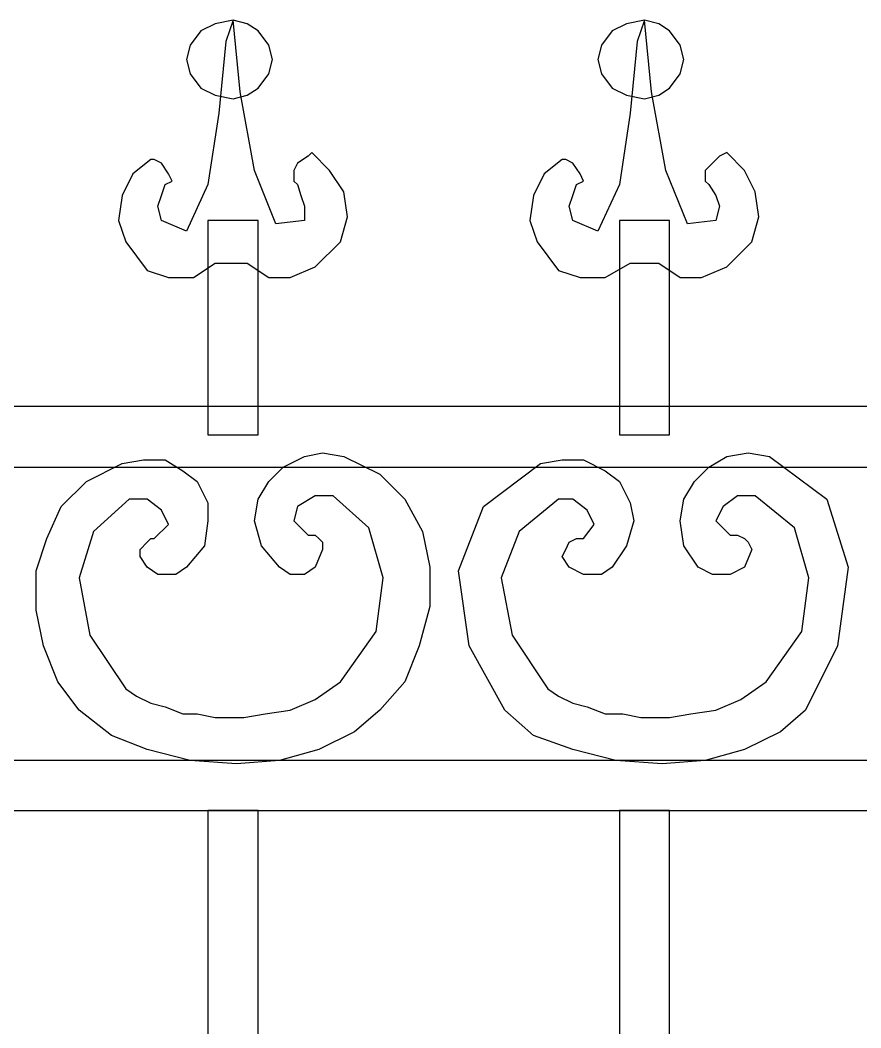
# Model space of a CAD drawing. Header units: centimetres. Extents: x -51 to 47, y -44 to 100.
# Drawn here: x -23.45 to -1.85, y 73.76 to 99.67 of the extents above; entities that cross this region are included whole.
import ezdxf

# ---------------------------------------------------------------- set-up
doc = ezdxf.new("R2010")
doc.units = ezdxf.units.CM
doc.header["$MEASUREMENT"] = 0
doc.layers.add('layer 1', color=7, linetype='Continuous')

msp = doc.modelspace()

# ---------------------------------------------------------------- linework, layer by layer
at = {"layer": 'layer 1', "color": 108}
for points, knots in [([(-17.61465, 93.41902), (-17.61465, 93.41902), (-18.4421, 93.41902), (-18.4421, 93.41902), (-18.4421, 93.41902), (-18.4421, 93.41902), (-18.4421, 93.41902), (-18.4421, 93.41902), (-18.4421, 93.41902), (-18.4421, 93.41902), (-18.99373, 93.05127), (-18.99373, 93.05127), (-18.99373, 93.05127), (-18.99373, 93.05127), (-19.6373, 93.05127), (-19.6373, 93.05127), (-19.6373, 93.05127), (-19.6373, 93.05127), (-20.18894, 93.23514), (-20.18894, 93.23514), (-20.18894, 93.23514), (-20.18894, 93.23514), (-20.74057, 93.97066), (-20.74057, 93.97066), (-20.74057, 93.97066), (-20.74057, 93.97066), (-20.92445, 94.52229), (-20.92445, 94.52229), (-20.92445, 94.52229), (-20.92445, 94.52229), (-20.83251, 95.16586), (-20.83251, 95.16586), (-20.83251, 95.16586), (-20.83251, 95.16586), (-20.55669, 95.7175), (-20.55669, 95.7175), (-20.55669, 95.7175), (-20.55669, 95.7175), (-20.097, 96.08525), (-20.097, 96.08525), (-20.097, 96.08525), (-20.097, 96.08525), (-20.00506, 96.08525), (-20.00506, 96.08525), (-20.00506, 96.08525), (-20.00506, 96.08525), (-19.82118, 95.99331), (-19.82118, 95.99331), (-19.82118, 95.99331), (-19.82118, 95.99331), (-19.6373, 95.7175), (-19.6373, 95.7175), (-19.6373, 95.7175), (-19.6373, 95.7175), (-19.54536, 95.53362), (-19.54536, 95.53362), (-19.54536, 95.53362), (-19.54536, 95.53362), (-19.72924, 95.44168), (-19.72924, 95.44168), (-19.72924, 95.44168), (-19.72924, 95.44168), (-19.82118, 95.16586), (-19.82118, 95.16586), (-19.82118, 95.16586), (-19.82118, 95.16586), (-19.91312, 94.89004), (-19.91312, 94.89004), (-19.91312, 94.89004), (-19.91312, 94.89004), (-19.82118, 94.52229), (-19.82118, 94.52229), (-19.82118, 94.52229), (-19.82118, 94.52229), (-19.17761, 94.24647), (-19.17761, 94.24647), (-19.17761, 94.24647), (-19.17761, 94.24647), (-18.62597, 95.44168), (-18.62597, 95.44168), (-18.62597, 95.44168), (-18.62597, 95.44168), (-18.35016, 97.28046), (-18.35016, 97.28046), (-18.35016, 97.28046), (-18.35016, 97.28046), (-18.16628, 99.11924), (-18.16628, 99.11924), (-18.16628, 99.11924), (-18.16628, 99.11924), (-17.9824, 99.67087), (-17.9824, 99.67087), (-17.9824, 99.67087), (-17.9824, 99.67087), (-17.79852, 97.83209), (-17.79852, 97.83209), (-17.79852, 97.83209), (-17.79852, 97.83209), (-17.43077, 95.80943), (-17.43077, 95.80943), (-17.43077, 95.80943), (-17.43077, 95.80943), (-16.87913, 94.43035), (-16.87913, 94.43035), (-16.87913, 94.43035), (-16.87913, 94.43035), (-16.14362, 94.52229), (-16.14362, 94.52229), (-16.14362, 94.52229), (-16.14362, 94.52229), (-16.14362, 94.89004), (-16.14362, 94.89004), (-16.14362, 94.89004), (-16.14362, 94.89004), (-16.23556, 95.16586), (-16.23556, 95.16586), (-16.23556, 95.16586), (-16.23556, 95.16586), (-16.3275, 95.44168), (-16.3275, 95.44168), (-16.3275, 95.44168), (-16.3275, 95.44168), (-16.41944, 95.53362), (-16.41944, 95.53362), (-16.41944, 95.53362), (-16.41944, 95.53362), (-16.41944, 95.80943), (-16.41944, 95.80943), (-16.41944, 95.80943), (-16.41944, 95.80943), (-16.3275, 95.99331), (-16.3275, 95.99331), (-16.3275, 95.99331), (-16.3275, 95.99331), (-16.05168, 96.17719), (-16.05168, 96.17719), (-16.05168, 96.17719), (-16.05168, 96.17719), (-15.95974, 96.26913), (-15.95974, 96.26913), (-15.95974, 96.26913), (-15.95974, 96.26913), (-15.50005, 95.80943), (-15.50005, 95.80943), (-15.50005, 95.80943), (-15.50005, 95.80943), (-15.13229, 95.2578), (-15.13229, 95.2578), (-15.13229, 95.2578), (-15.13229, 95.2578), (-15.04035, 94.61423), (-15.04035, 94.61423), (-15.04035, 94.61423), (-15.04035, 94.61423), (-15.22423, 93.97066), (-15.22423, 93.97066), (-15.22423, 93.97066), (-15.22423, 93.97066), (-15.86781, 93.32708), (-15.86781, 93.32708), (-15.86781, 93.32708), (-15.86781, 93.32708), (-16.51138, 93.05127), (-16.51138, 93.05127), (-16.51138, 93.05127), (-16.51138, 93.05127), (-17.06301, 93.05127), (-17.06301, 93.05127), (-17.06301, 93.05127), (-17.06301, 93.05127), (-17.61465, 93.41902), (-17.61465, 93.41902), (-17.61465, 93.41902), (-17.61465, 93.41902), (-17.61465, 93.41902), (-17.61465, 93.41902)], [0, 0, 0, 0, 0.02272727, 0.02272727, 0.02272727, 0.02272727, 0.04545455, 0.04545455, 0.04545455, 0.04545455, 0.06818182, 0.06818182, 0.06818182, 0.06818182, 0.09090909, 0.09090909, 0.09090909, 0.09090909, 0.11363636, 0.11363636, 0.11363636, 0.11363636, 0.13636364, 0.13636364, 0.13636364, 0.13636364, 0.15909091, 0.15909091, 0.15909091, 0.15909091, 0.18181818, 0.18181818, 0.18181818, 0.18181818, 0.20454545, 0.20454545, 0.20454545, 0.20454545, 0.22727273, 0.22727273, 0.22727273, 0.22727273, 0.25, 0.25, 0.25, 0.25, 0.27272727, 0.27272727, 0.27272727, 0.27272727, 0.29545455, 0.29545455, 0.29545455, 0.29545455, 0.31818182, 0.31818182, 0.31818182, 0.31818182, 0.34090909, 0.34090909, 0.34090909, 0.34090909, 0.36363636, 0.36363636, 0.36363636, 0.36363636, 0.38636364, 0.38636364, 0.38636364, 0.38636364, 0.40909091, 0.40909091, 0.40909091, 0.40909091, 0.43181818, 0.43181818, 0.43181818, 0.43181818, 0.45454545, 0.45454545, 0.45454545, 0.45454545, 0.47727273, 0.47727273, 0.47727273, 0.47727273, 0.5, 0.5, 0.5, 0.5, 0.52272727, 0.52272727, 0.52272727, 0.52272727, 0.54545455, 0.54545455, 0.54545455, 0.54545455, 0.56818182, 0.56818182, 0.56818182, 0.56818182, 0.59090909, 0.59090909, 0.59090909, 0.59090909, 0.61363636, 0.61363636, 0.61363636, 0.61363636, 0.63636364, 0.63636364, 0.63636364, 0.63636364, 0.65909091, 0.65909091, 0.65909091, 0.65909091, 0.68181818, 0.68181818, 0.68181818, 0.68181818, 0.70454545, 0.70454545, 0.70454545, 0.70454545, 0.72727273, 0.72727273, 0.72727273, 0.72727273, 0.75, 0.75, 0.75, 0.75, 0.77272727, 0.77272727, 0.77272727, 0.77272727, 0.79545455, 0.79545455, 0.79545455, 0.79545455, 0.81818182, 0.81818182, 0.81818182, 0.81818182, 0.84090909, 0.84090909, 0.84090909, 0.84090909, 0.86363636, 0.86363636, 0.86363636, 0.86363636, 0.88636364, 0.88636364, 0.88636364, 0.88636364, 0.90909091, 0.90909091, 0.90909091, 0.90909091, 0.93181818, 0.93181818, 0.93181818, 0.93181818, 0.95454545, 0.95454545, 0.95454545, 0.95454545, 0.97727273, 0.97727273, 0.97727273, 0.97727273, 1, 1, 1, 1]), ([(-17.9824, 99.67087), (-17.9824, 99.67087), (-17.61465, 99.57893), (-17.61465, 99.57893), (-17.61465, 99.57893), (-17.61465, 99.57893), (-17.33883, 99.39505), (-17.33883, 99.39505), (-17.33883, 99.39505), (-17.33883, 99.39505), (-17.06301, 99.0273), (-17.06301, 99.0273), (-17.06301, 99.0273), (-17.06301, 99.0273), (-16.97107, 98.65954), (-16.97107, 98.65954), (-16.97107, 98.65954), (-16.97107, 98.65954), (-17.06301, 98.29179), (-17.06301, 98.29179), (-17.06301, 98.29179), (-17.06301, 98.29179), (-17.33883, 97.92403), (-17.33883, 97.92403), (-17.33883, 97.92403), (-17.33883, 97.92403), (-17.61465, 97.74015), (-17.61465, 97.74015), (-17.61465, 97.74015), (-17.61465, 97.74015), (-17.9824, 97.64821), (-17.9824, 97.64821), (-17.9824, 97.64821), (-17.9824, 97.64821), (-18.4421, 97.74015), (-18.4421, 97.74015), (-18.4421, 97.74015), (-18.4421, 97.74015), (-18.80985, 97.92403), (-18.80985, 97.92403), (-18.80985, 97.92403), (-18.80985, 97.92403), (-19.08567, 98.29179), (-19.08567, 98.29179), (-19.08567, 98.29179), (-19.08567, 98.29179), (-19.17761, 98.65954), (-19.17761, 98.65954), (-19.17761, 98.65954), (-19.17761, 98.65954), (-19.08567, 99.0273), (-19.08567, 99.0273), (-19.08567, 99.0273), (-19.08567, 99.0273), (-18.80985, 99.39505), (-18.80985, 99.39505), (-18.80985, 99.39505), (-18.80985, 99.39505), (-18.4421, 99.57893), (-18.4421, 99.57893), (-18.4421, 99.57893), (-18.4421, 99.57893), (-17.9824, 99.67087), (-17.9824, 99.67087)], [0, 0, 0, 0, 0.0625, 0.0625, 0.0625, 0.0625, 0.125, 0.125, 0.125, 0.125, 0.1875, 0.1875, 0.1875, 0.1875, 0.25, 0.25, 0.25, 0.25, 0.3125, 0.3125, 0.3125, 0.3125, 0.375, 0.375, 0.375, 0.375, 0.4375, 0.4375, 0.4375, 0.4375, 0.5, 0.5, 0.5, 0.5, 0.5625, 0.5625, 0.5625, 0.5625, 0.625, 0.625, 0.625, 0.625, 0.6875, 0.6875, 0.6875, 0.6875, 0.75, 0.75, 0.75, 0.75, 0.8125, 0.8125, 0.8125, 0.8125, 0.875, 0.875, 0.875, 0.875, 0.9375, 0.9375, 0.9375, 0.9375, 1, 1, 1, 1]), ([(-7.04167, 93.41902), (-7.04167, 93.41902), (-7.77718, 93.41902), (-7.77718, 93.41902), (-7.77718, 93.41902), (-7.77718, 93.41902), (-7.77718, 93.41902), (-7.77718, 93.41902), (-7.77718, 93.41902), (-7.77718, 93.41902), (-8.42075, 93.05127), (-8.42075, 93.05127), (-8.42075, 93.05127), (-8.42075, 93.05127), (-9.06432, 93.05127), (-9.06432, 93.05127), (-9.06432, 93.05127), (-9.06432, 93.05127), (-9.61596, 93.23514), (-9.61596, 93.23514), (-9.61596, 93.23514), (-9.61596, 93.23514), (-10.16759, 93.97066), (-10.16759, 93.97066), (-10.16759, 93.97066), (-10.16759, 93.97066), (-10.35147, 94.52229), (-10.35147, 94.52229), (-10.35147, 94.52229), (-10.35147, 94.52229), (-10.25953, 95.16586), (-10.25953, 95.16586), (-10.25953, 95.16586), (-10.25953, 95.16586), (-9.98371, 95.7175), (-9.98371, 95.7175), (-9.98371, 95.7175), (-9.98371, 95.7175), (-9.52402, 96.08525), (-9.52402, 96.08525), (-9.52402, 96.08525), (-9.52402, 96.08525), (-9.43208, 96.08525), (-9.43208, 96.08525), (-9.43208, 96.08525), (-9.43208, 96.08525), (-9.2482, 95.99331), (-9.2482, 95.99331), (-9.2482, 95.99331), (-9.2482, 95.99331), (-9.06432, 95.7175), (-9.06432, 95.7175), (-9.06432, 95.7175), (-9.06432, 95.7175), (-8.97239, 95.53362), (-8.97239, 95.53362), (-8.97239, 95.53362), (-8.97239, 95.53362), (-9.15626, 95.44168), (-9.15626, 95.44168), (-9.15626, 95.44168), (-9.15626, 95.44168), (-9.2482, 95.16586), (-9.2482, 95.16586), (-9.2482, 95.16586), (-9.2482, 95.16586), (-9.34014, 94.89004), (-9.34014, 94.89004), (-9.34014, 94.89004), (-9.34014, 94.89004), (-9.2482, 94.52229), (-9.2482, 94.52229), (-9.2482, 94.52229), (-9.2482, 94.52229), (-8.60463, 94.24647), (-8.60463, 94.24647), (-8.60463, 94.24647), (-8.60463, 94.24647), (-8.053, 95.44168), (-8.053, 95.44168), (-8.053, 95.44168), (-8.053, 95.44168), (-7.77718, 97.28046), (-7.77718, 97.28046), (-7.77718, 97.28046), (-7.77718, 97.28046), (-7.5933, 99.11924), (-7.5933, 99.11924), (-7.5933, 99.11924), (-7.5933, 99.11924), (-7.40942, 99.67087), (-7.40942, 99.67087), (-7.40942, 99.67087), (-7.40942, 99.67087), (-7.22555, 97.83209), (-7.22555, 97.83209), (-7.22555, 97.83209), (-7.22555, 97.83209), (-6.85779, 95.80943), (-6.85779, 95.80943), (-6.85779, 95.80943), (-6.85779, 95.80943), (-6.30616, 94.43035), (-6.30616, 94.43035), (-6.30616, 94.43035), (-6.30616, 94.43035), (-5.57064, 94.52229), (-5.57064, 94.52229), (-5.57064, 94.52229), (-5.57064, 94.52229), (-5.47871, 94.89004), (-5.47871, 94.89004), (-5.47871, 94.89004), (-5.47871, 94.89004), (-5.57064, 95.16586), (-5.57064, 95.16586), (-5.57064, 95.16586), (-5.57064, 95.16586), (-5.75452, 95.44168), (-5.75452, 95.44168), (-5.75452, 95.44168), (-5.75452, 95.44168), (-5.84646, 95.53362), (-5.84646, 95.53362), (-5.84646, 95.53362), (-5.84646, 95.53362), (-5.84646, 95.80943), (-5.84646, 95.80943), (-5.84646, 95.80943), (-5.84646, 95.80943), (-5.66258, 95.99331), (-5.66258, 95.99331), (-5.66258, 95.99331), (-5.66258, 95.99331), (-5.47871, 96.17719), (-5.47871, 96.17719), (-5.47871, 96.17719), (-5.47871, 96.17719), (-5.29483, 96.26913), (-5.29483, 96.26913), (-5.29483, 96.26913), (-5.29483, 96.26913), (-4.83513, 95.80943), (-4.83513, 95.80943), (-4.83513, 95.80943), (-4.83513, 95.80943), (-4.55932, 95.2578), (-4.55932, 95.2578), (-4.55932, 95.2578), (-4.55932, 95.2578), (-4.46738, 94.61423), (-4.46738, 94.61423), (-4.46738, 94.61423), (-4.46738, 94.61423), (-4.65126, 93.97066), (-4.65126, 93.97066), (-4.65126, 93.97066), (-4.65126, 93.97066), (-5.29483, 93.32708), (-5.29483, 93.32708), (-5.29483, 93.32708), (-5.29483, 93.32708), (-5.9384, 93.05127), (-5.9384, 93.05127), (-5.9384, 93.05127), (-5.9384, 93.05127), (-6.49003, 93.05127), (-6.49003, 93.05127), (-6.49003, 93.05127), (-6.49003, 93.05127), (-7.04167, 93.41902), (-7.04167, 93.41902), (-7.04167, 93.41902), (-7.04167, 93.41902), (-7.04167, 93.41902), (-7.04167, 93.41902)], [0, 0, 0, 0, 0.02272727, 0.02272727, 0.02272727, 0.02272727, 0.04545455, 0.04545455, 0.04545455, 0.04545455, 0.06818182, 0.06818182, 0.06818182, 0.06818182, 0.09090909, 0.09090909, 0.09090909, 0.09090909, 0.11363636, 0.11363636, 0.11363636, 0.11363636, 0.13636364, 0.13636364, 0.13636364, 0.13636364, 0.15909091, 0.15909091, 0.15909091, 0.15909091, 0.18181818, 0.18181818, 0.18181818, 0.18181818, 0.20454545, 0.20454545, 0.20454545, 0.20454545, 0.22727273, 0.22727273, 0.22727273, 0.22727273, 0.25, 0.25, 0.25, 0.25, 0.27272727, 0.27272727, 0.27272727, 0.27272727, 0.29545455, 0.29545455, 0.29545455, 0.29545455, 0.31818182, 0.31818182, 0.31818182, 0.31818182, 0.34090909, 0.34090909, 0.34090909, 0.34090909, 0.36363636, 0.36363636, 0.36363636, 0.36363636, 0.38636364, 0.38636364, 0.38636364, 0.38636364, 0.40909091, 0.40909091, 0.40909091, 0.40909091, 0.43181818, 0.43181818, 0.43181818, 0.43181818, 0.45454545, 0.45454545, 0.45454545, 0.45454545, 0.47727273, 0.47727273, 0.47727273, 0.47727273, 0.5, 0.5, 0.5, 0.5, 0.52272727, 0.52272727, 0.52272727, 0.52272727, 0.54545455, 0.54545455, 0.54545455, 0.54545455, 0.56818182, 0.56818182, 0.56818182, 0.56818182, 0.59090909, 0.59090909, 0.59090909, 0.59090909, 0.61363636, 0.61363636, 0.61363636, 0.61363636, 0.63636364, 0.63636364, 0.63636364, 0.63636364, 0.65909091, 0.65909091, 0.65909091, 0.65909091, 0.68181818, 0.68181818, 0.68181818, 0.68181818, 0.70454545, 0.70454545, 0.70454545, 0.70454545, 0.72727273, 0.72727273, 0.72727273, 0.72727273, 0.75, 0.75, 0.75, 0.75, 0.77272727, 0.77272727, 0.77272727, 0.77272727, 0.79545455, 0.79545455, 0.79545455, 0.79545455, 0.81818182, 0.81818182, 0.81818182, 0.81818182, 0.84090909, 0.84090909, 0.84090909, 0.84090909, 0.86363636, 0.86363636, 0.86363636, 0.86363636, 0.88636364, 0.88636364, 0.88636364, 0.88636364, 0.90909091, 0.90909091, 0.90909091, 0.90909091, 0.93181818, 0.93181818, 0.93181818, 0.93181818, 0.95454545, 0.95454545, 0.95454545, 0.95454545, 0.97727273, 0.97727273, 0.97727273, 0.97727273, 1, 1, 1, 1]), ([(-7.40942, 99.67087), (-7.40942, 99.67087), (-7.04167, 99.57893), (-7.04167, 99.57893), (-7.04167, 99.57893), (-7.04167, 99.57893), (-6.76585, 99.39505), (-6.76585, 99.39505), (-6.76585, 99.39505), (-6.76585, 99.39505), (-6.49003, 99.0273), (-6.49003, 99.0273), (-6.49003, 99.0273), (-6.49003, 99.0273), (-6.39809, 98.65954), (-6.39809, 98.65954), (-6.39809, 98.65954), (-6.39809, 98.65954), (-6.49003, 98.29179), (-6.49003, 98.29179), (-6.49003, 98.29179), (-6.49003, 98.29179), (-6.76585, 97.92403), (-6.76585, 97.92403), (-6.76585, 97.92403), (-6.76585, 97.92403), (-7.04167, 97.74015), (-7.04167, 97.74015), (-7.04167, 97.74015), (-7.04167, 97.74015), (-7.40942, 97.64821), (-7.40942, 97.64821), (-7.40942, 97.64821), (-7.40942, 97.64821), (-7.86912, 97.74015), (-7.86912, 97.74015), (-7.86912, 97.74015), (-7.86912, 97.74015), (-8.23687, 97.92403), (-8.23687, 97.92403), (-8.23687, 97.92403), (-8.23687, 97.92403), (-8.51269, 98.29179), (-8.51269, 98.29179), (-8.51269, 98.29179), (-8.51269, 98.29179), (-8.60463, 98.65954), (-8.60463, 98.65954), (-8.60463, 98.65954), (-8.60463, 98.65954), (-8.51269, 99.0273), (-8.51269, 99.0273), (-8.51269, 99.0273), (-8.51269, 99.0273), (-8.23687, 99.39505), (-8.23687, 99.39505), (-8.23687, 99.39505), (-8.23687, 99.39505), (-7.86912, 99.57893), (-7.86912, 99.57893), (-7.86912, 99.57893), (-7.86912, 99.57893), (-7.40942, 99.67087), (-7.40942, 99.67087)], [0, 0, 0, 0, 0.0625, 0.0625, 0.0625, 0.0625, 0.125, 0.125, 0.125, 0.125, 0.1875, 0.1875, 0.1875, 0.1875, 0.25, 0.25, 0.25, 0.25, 0.3125, 0.3125, 0.3125, 0.3125, 0.375, 0.375, 0.375, 0.375, 0.4375, 0.4375, 0.4375, 0.4375, 0.5, 0.5, 0.5, 0.5, 0.5625, 0.5625, 0.5625, 0.5625, 0.625, 0.625, 0.625, 0.625, 0.6875, 0.6875, 0.6875, 0.6875, 0.75, 0.75, 0.75, 0.75, 0.8125, 0.8125, 0.8125, 0.8125, 0.875, 0.875, 0.875, 0.875, 0.9375, 0.9375, 0.9375, 0.9375, 1, 1, 1, 1]), ([(-18.62597, 89.00595), (-18.62597, 89.00595), (-18.62597, 94.52229), (-18.62597, 94.52229), (-18.62597, 94.52229), (-18.62597, 94.52229), (-17.33883, 94.52229), (-17.33883, 94.52229), (-17.33883, 94.52229), (-17.33883, 94.52229), (-17.33883, 89.00595), (-17.33883, 89.00595), (-17.33883, 89.00595), (-17.33883, 89.00595), (-18.62597, 89.00595), (-18.62597, 89.00595)], [0, 0, 0, 0, 0.25, 0.25, 0.25, 0.25, 0.5, 0.5, 0.5, 0.5, 0.75, 0.75, 0.75, 0.75, 1, 1, 1, 1]), ([(-8.053, 89.00595), (-8.053, 89.00595), (-8.053, 94.52229), (-8.053, 94.52229), (-8.053, 94.52229), (-8.053, 94.52229), (-6.76585, 94.52229), (-6.76585, 94.52229), (-6.76585, 94.52229), (-6.76585, 94.52229), (-6.76585, 89.00595), (-6.76585, 89.00595), (-6.76585, 89.00595), (-6.76585, 89.00595), (-8.053, 89.00595), (-8.053, 89.00595)], [0, 0, 0, 0, 0.25, 0.25, 0.25, 0.25, 0.5, 0.5, 0.5, 0.5, 0.75, 0.75, 0.75, 0.75, 1, 1, 1, 1]), ([(-47.12704, 89.74146), (-47.12704, 89.74146), (43.43281, 89.74146), (43.43281, 89.74146), (43.43281, 89.74146), (43.43281, 89.74146), (43.43281, 88.1785), (43.43281, 88.1785), (43.43281, 88.1785), (43.43281, 88.1785), (-47.12704, 88.1785), (-47.12704, 88.1785), (-47.12704, 88.1785), (-47.12704, 88.1785), (-47.12704, 89.74146), (-47.12704, 89.74146)], [0, 0, 0, 0, 0.25, 0.25, 0.25, 0.25, 0.5, 0.5, 0.5, 0.5, 0.75, 0.75, 0.75, 0.75, 1, 1, 1, 1]), ([(-14.2129, 81.92665), (-14.2129, 81.92665), (-13.56933, 82.66217), (-13.56933, 82.66217), (-13.56933, 82.66217), (-13.56933, 82.66217), (-13.20158, 83.58156), (-13.20158, 83.58156), (-13.20158, 83.58156), (-13.20158, 83.58156), (-12.92576, 84.59288), (-12.92576, 84.59288), (-12.92576, 84.59288), (-12.92576, 84.59288), (-12.92576, 85.60421), (-12.92576, 85.60421), (-12.92576, 85.60421), (-12.92576, 85.60421), (-13.10964, 86.5236), (-13.10964, 86.5236), (-13.10964, 86.5236), (-13.10964, 86.5236), (-13.56933, 87.35105), (-13.56933, 87.35105), (-13.56933, 87.35105), (-13.56933, 87.35105), (-14.2129, 87.99462), (-14.2129, 87.99462), (-14.2129, 87.99462), (-14.2129, 87.99462), (-15.13229, 88.45432), (-15.13229, 88.45432), (-15.13229, 88.45432), (-15.13229, 88.45432), (-15.68393, 88.54626), (-15.68393, 88.54626), (-15.68393, 88.54626), (-15.68393, 88.54626), (-16.14362, 88.45432), (-16.14362, 88.45432), (-16.14362, 88.45432), (-16.14362, 88.45432), (-16.69526, 88.1785), (-16.69526, 88.1785), (-16.69526, 88.1785), (-16.69526, 88.1785), (-17.06301, 87.81075), (-17.06301, 87.81075), (-17.06301, 87.81075), (-17.06301, 87.81075), (-17.33883, 87.35105), (-17.33883, 87.35105), (-17.33883, 87.35105), (-17.33883, 87.35105), (-17.43077, 86.79942), (-17.43077, 86.79942), (-17.43077, 86.79942), (-17.43077, 86.79942), (-17.24689, 86.15585), (-17.24689, 86.15585), (-17.24689, 86.15585), (-17.24689, 86.15585), (-16.78719, 85.60421), (-16.78719, 85.60421), (-16.78719, 85.60421), (-16.78719, 85.60421), (-16.51138, 85.42033), (-16.51138, 85.42033), (-16.51138, 85.42033), (-16.51138, 85.42033), (-16.14362, 85.42033), (-16.14362, 85.42033), (-16.14362, 85.42033), (-16.14362, 85.42033), (-15.86781, 85.60421), (-15.86781, 85.60421), (-15.86781, 85.60421), (-15.86781, 85.60421), (-15.68393, 86.06391), (-15.68393, 86.06391), (-15.68393, 86.06391), (-15.68393, 86.06391), (-15.68393, 86.24778), (-15.68393, 86.24778), (-15.68393, 86.24778), (-15.68393, 86.24778), (-15.77587, 86.33972), (-15.77587, 86.33972), (-15.77587, 86.33972), (-15.77587, 86.33972), (-15.86781, 86.43166), (-15.86781, 86.43166), (-15.86781, 86.43166), (-15.86781, 86.43166), (-16.05168, 86.43166), (-16.05168, 86.43166), (-16.05168, 86.43166), (-16.05168, 86.43166), (-16.41944, 86.79942), (-16.41944, 86.79942), (-16.41944, 86.79942), (-16.41944, 86.79942), (-16.3275, 87.16717), (-16.3275, 87.16717), (-16.3275, 87.16717), (-16.3275, 87.16717), (-15.86781, 87.44299), (-15.86781, 87.44299), (-15.86781, 87.44299), (-15.86781, 87.44299), (-15.40811, 87.44299), (-15.40811, 87.44299), (-15.40811, 87.44299), (-15.40811, 87.44299), (-14.48872, 86.61554), (-14.48872, 86.61554), (-14.48872, 86.61554), (-14.48872, 86.61554), (-14.12097, 85.3284), (-14.12097, 85.3284), (-14.12097, 85.3284), (-14.12097, 85.3284), (-14.30484, 83.94931), (-14.30484, 83.94931), (-14.30484, 83.94931), (-14.30484, 83.94931), (-15.22423, 82.66217), (-15.22423, 82.66217), (-15.22423, 82.66217), (-15.22423, 82.66217), (-15.86781, 82.20247), (-15.86781, 82.20247), (-15.86781, 82.20247), (-15.86781, 82.20247), (-16.51138, 81.92665), (-16.51138, 81.92665), (-16.51138, 81.92665), (-16.51138, 81.92665), (-17.15495, 81.83472), (-17.15495, 81.83472), (-17.15495, 81.83472), (-17.15495, 81.83472), (-17.70658, 81.74278), (-17.70658, 81.74278), (-17.70658, 81.74278), (-17.70658, 81.74278), (-17.70658, 81.74278), (-17.70658, 81.74278), (-17.70658, 81.74278), (-17.70658, 81.74278), (-17.70658, 81.74278), (-17.70658, 81.74278), (-17.70658, 81.74278), (-17.70658, 81.74278), (-17.70658, 81.74278), (-17.70658, 81.74278), (-17.70658, 81.74278), (-17.70658, 81.74278), (-17.70658, 81.74278), (-17.70658, 81.74278), (-17.70658, 81.74278), (-17.70658, 81.74278), (-18.07434, 81.74278), (-18.07434, 81.74278), (-18.07434, 81.74278), (-18.07434, 81.74278), (-18.4421, 81.74278), (-18.4421, 81.74278), (-18.4421, 81.74278), (-18.4421, 81.74278), (-18.90179, 81.83472), (-18.90179, 81.83472), (-18.90179, 81.83472), (-18.90179, 81.83472), (-19.26955, 81.83472), (-19.26955, 81.83472), (-19.26955, 81.83472), (-19.26955, 81.83472), (-19.72924, 82.01859), (-19.72924, 82.01859), (-19.72924, 82.01859), (-19.72924, 82.01859), (-20.097, 82.11053), (-20.097, 82.11053), (-20.097, 82.11053), (-20.097, 82.11053), (-20.46475, 82.29441), (-20.46475, 82.29441), (-20.46475, 82.29441), (-20.46475, 82.29441), (-20.74057, 82.47829), (-20.74057, 82.47829), (-20.74057, 82.47829), (-20.74057, 82.47829), (-21.65996, 83.85737), (-21.65996, 83.85737), (-21.65996, 83.85737), (-21.65996, 83.85737), (-21.93578, 85.3284), (-21.93578, 85.3284), (-21.93578, 85.3284), (-21.93578, 85.3284), (-21.56802, 86.5236), (-21.56802, 86.5236), (-21.56802, 86.5236), (-21.56802, 86.5236), (-20.64863, 87.35105), (-20.64863, 87.35105), (-20.64863, 87.35105), (-20.64863, 87.35105), (-20.18894, 87.35105), (-20.18894, 87.35105), (-20.18894, 87.35105), (-20.18894, 87.35105), (-19.82118, 87.07524), (-19.82118, 87.07524), (-19.82118, 87.07524), (-19.82118, 87.07524), (-19.6373, 86.70748), (-19.6373, 86.70748), (-19.6373, 86.70748), (-19.6373, 86.70748), (-20.00506, 86.33972), (-20.00506, 86.33972), (-20.00506, 86.33972), (-20.00506, 86.33972), (-20.097, 86.33972), (-20.097, 86.33972), (-20.097, 86.33972), (-20.097, 86.33972), (-20.18894, 86.24778), (-20.18894, 86.24778), (-20.18894, 86.24778), (-20.18894, 86.24778), (-20.37281, 86.06391), (-20.37281, 86.06391), (-20.37281, 86.06391), (-20.37281, 86.06391), (-20.37281, 85.88003), (-20.37281, 85.88003), (-20.37281, 85.88003), (-20.37281, 85.88003), (-20.18894, 85.60421), (-20.18894, 85.60421), (-20.18894, 85.60421), (-20.18894, 85.60421), (-19.91312, 85.42033), (-19.91312, 85.42033), (-19.91312, 85.42033), (-19.91312, 85.42033), (-19.45342, 85.42033), (-19.45342, 85.42033), (-19.45342, 85.42033), (-19.45342, 85.42033), (-19.17761, 85.60421), (-19.17761, 85.60421), (-19.17761, 85.60421), (-19.17761, 85.60421), (-18.71791, 86.15585), (-18.71791, 86.15585), (-18.71791, 86.15585), (-18.71791, 86.15585), (-18.62597, 86.79942), (-18.62597, 86.79942), (-18.62597, 86.79942), (-18.62597, 86.79942), (-18.62597, 87.25911), (-18.62597, 87.25911), (-18.62597, 87.25911), (-18.62597, 87.25911), (-18.90179, 87.81075), (-18.90179, 87.81075), (-18.90179, 87.81075), (-18.90179, 87.81075), (-19.26955, 88.08656), (-19.26955, 88.08656), (-19.26955, 88.08656), (-19.26955, 88.08656), (-19.72924, 88.36238), (-19.72924, 88.36238), (-19.72924, 88.36238), (-19.72924, 88.36238), (-20.28087, 88.36238), (-20.28087, 88.36238), (-20.28087, 88.36238), (-20.28087, 88.36238), (-20.83251, 88.27044), (-20.83251, 88.27044), (-20.83251, 88.27044), (-20.83251, 88.27044), (-21.7519, 87.81075), (-21.7519, 87.81075), (-21.7519, 87.81075), (-21.7519, 87.81075), (-22.39547, 87.16717), (-22.39547, 87.16717), (-22.39547, 87.16717), (-22.39547, 87.16717), (-22.76323, 86.33972), (-22.76323, 86.33972), (-22.76323, 86.33972), (-22.76323, 86.33972), (-23.03904, 85.51227), (-23.03904, 85.51227), (-23.03904, 85.51227), (-23.03904, 85.51227), (-23.03904, 84.50095), (-23.03904, 84.50095), (-23.03904, 84.50095), (-23.03904, 84.50095), (-22.85516, 83.58156), (-22.85516, 83.58156), (-22.85516, 83.58156), (-22.85516, 83.58156), (-22.48741, 82.66217), (-22.48741, 82.66217), (-22.48741, 82.66217), (-22.48741, 82.66217), (-21.93578, 81.92665), (-21.93578, 81.92665), (-21.93578, 81.92665), (-21.93578, 81.92665), (-21.10832, 81.28308), (-21.10832, 81.28308), (-21.10832, 81.28308), (-21.10832, 81.28308), (-20.18894, 80.91533), (-20.18894, 80.91533), (-20.18894, 80.91533), (-20.18894, 80.91533), (-19.08567, 80.63951), (-19.08567, 80.63951), (-19.08567, 80.63951), (-19.08567, 80.63951), (-17.89046, 80.54757), (-17.89046, 80.54757), (-17.89046, 80.54757), (-17.89046, 80.54757), (-16.78719, 80.63951), (-16.78719, 80.63951), (-16.78719, 80.63951), (-16.78719, 80.63951), (-15.77587, 80.91533), (-15.77587, 80.91533), (-15.77587, 80.91533), (-15.77587, 80.91533), (-14.85648, 81.37502), (-14.85648, 81.37502), (-14.85648, 81.37502), (-14.85648, 81.37502), (-14.2129, 81.92665), (-14.2129, 81.92665)], [0, 0, 0, 0, 0.01136364, 0.01136364, 0.01136364, 0.01136364, 0.02272727, 0.02272727, 0.02272727, 0.02272727, 0.03409091, 0.03409091, 0.03409091, 0.03409091, 0.04545455, 0.04545455, 0.04545455, 0.04545455, 0.05681818, 0.05681818, 0.05681818, 0.05681818, 0.06818182, 0.06818182, 0.06818182, 0.06818182, 0.07954545, 0.07954545, 0.07954545, 0.07954545, 0.09090909, 0.09090909, 0.09090909, 0.09090909, 0.10227273, 0.10227273, 0.10227273, 0.10227273, 0.11363636, 0.11363636, 0.11363636, 0.11363636, 0.125, 0.125, 0.125, 0.125, 0.13636364, 0.13636364, 0.13636364, 0.13636364, 0.14772727, 0.14772727, 0.14772727, 0.14772727, 0.15909091, 0.15909091, 0.15909091, 0.15909091, 0.17045455, 0.17045455, 0.17045455, 0.17045455, 0.18181818, 0.18181818, 0.18181818, 0.18181818, 0.19318182, 0.19318182, 0.19318182, 0.19318182, 0.20454545, 0.20454545, 0.20454545, 0.20454545, 0.21590909, 0.21590909, 0.21590909, 0.21590909, 0.22727273, 0.22727273, 0.22727273, 0.22727273, 0.23863636, 0.23863636, 0.23863636, 0.23863636, 0.25, 0.25, 0.25, 0.25, 0.26136364, 0.26136364, 0.26136364, 0.26136364, 0.27272727, 0.27272727, 0.27272727, 0.27272727, 0.28409091, 0.28409091, 0.28409091, 0.28409091, 0.29545455, 0.29545455, 0.29545455, 0.29545455, 0.30681818, 0.30681818, 0.30681818, 0.30681818, 0.31818182, 0.31818182, 0.31818182, 0.31818182, 0.32954545, 0.32954545, 0.32954545, 0.32954545, 0.34090909, 0.34090909, 0.34090909, 0.34090909, 0.35227273, 0.35227273, 0.35227273, 0.35227273, 0.36363636, 0.36363636, 0.36363636, 0.36363636, 0.375, 0.375, 0.375, 0.375, 0.38636364, 0.38636364, 0.38636364, 0.38636364, 0.39772727, 0.39772727, 0.39772727, 0.39772727, 0.40909091, 0.40909091, 0.40909091, 0.40909091, 0.42045455, 0.42045455, 0.42045455, 0.42045455, 0.43181818, 0.43181818, 0.43181818, 0.43181818, 0.44318182, 0.44318182, 0.44318182, 0.44318182, 0.45454545, 0.45454545, 0.45454545, 0.45454545, 0.46590909, 0.46590909, 0.46590909, 0.46590909, 0.47727273, 0.47727273, 0.47727273, 0.47727273, 0.48863636, 0.48863636, 0.48863636, 0.48863636, 0.5, 0.5, 0.5, 0.5, 0.51136364, 0.51136364, 0.51136364, 0.51136364, 0.52272727, 0.52272727, 0.52272727, 0.52272727, 0.53409091, 0.53409091, 0.53409091, 0.53409091, 0.54545455, 0.54545455, 0.54545455, 0.54545455, 0.55681818, 0.55681818, 0.55681818, 0.55681818, 0.56818182, 0.56818182, 0.56818182, 0.56818182, 0.57954545, 0.57954545, 0.57954545, 0.57954545, 0.59090909, 0.59090909, 0.59090909, 0.59090909, 0.60227273, 0.60227273, 0.60227273, 0.60227273, 0.61363636, 0.61363636, 0.61363636, 0.61363636, 0.625, 0.625, 0.625, 0.625, 0.63636364, 0.63636364, 0.63636364, 0.63636364, 0.64772727, 0.64772727, 0.64772727, 0.64772727, 0.65909091, 0.65909091, 0.65909091, 0.65909091, 0.67045455, 0.67045455, 0.67045455, 0.67045455, 0.68181818, 0.68181818, 0.68181818, 0.68181818, 0.69318182, 0.69318182, 0.69318182, 0.69318182, 0.70454545, 0.70454545, 0.70454545, 0.70454545, 0.71590909, 0.71590909, 0.71590909, 0.71590909, 0.72727273, 0.72727273, 0.72727273, 0.72727273, 0.73863636, 0.73863636, 0.73863636, 0.73863636, 0.75, 0.75, 0.75, 0.75, 0.76136364, 0.76136364, 0.76136364, 0.76136364, 0.77272727, 0.77272727, 0.77272727, 0.77272727, 0.78409091, 0.78409091, 0.78409091, 0.78409091, 0.79545455, 0.79545455, 0.79545455, 0.79545455, 0.80681818, 0.80681818, 0.80681818, 0.80681818, 0.81818182, 0.81818182, 0.81818182, 0.81818182, 0.82954545, 0.82954545, 0.82954545, 0.82954545, 0.84090909, 0.84090909, 0.84090909, 0.84090909, 0.85227273, 0.85227273, 0.85227273, 0.85227273, 0.86363636, 0.86363636, 0.86363636, 0.86363636, 0.875, 0.875, 0.875, 0.875, 0.88636364, 0.88636364, 0.88636364, 0.88636364, 0.89772727, 0.89772727, 0.89772727, 0.89772727, 0.90909091, 0.90909091, 0.90909091, 0.90909091, 0.92045455, 0.92045455, 0.92045455, 0.92045455, 0.93181818, 0.93181818, 0.93181818, 0.93181818, 0.94318182, 0.94318182, 0.94318182, 0.94318182, 0.95454545, 0.95454545, 0.95454545, 0.95454545, 0.96590909, 0.96590909, 0.96590909, 0.96590909, 0.97727273, 0.97727273, 0.97727273, 0.97727273, 0.98863636, 0.98863636, 0.98863636, 0.98863636, 1, 1, 1, 1]), ([(-3.27217, 81.92665), (-3.27217, 81.92665), (-2.44472, 83.58156), (-2.44472, 83.58156), (-2.44472, 83.58156), (-2.44472, 83.58156), (-2.1689, 85.60421), (-2.1689, 85.60421), (-2.1689, 85.60421), (-2.1689, 85.60421), (-2.72054, 87.35105), (-2.72054, 87.35105), (-2.72054, 87.35105), (-2.72054, 87.35105), (-4.19156, 88.45432), (-4.19156, 88.45432), (-4.19156, 88.45432), (-4.19156, 88.45432), (-4.74319, 88.54626), (-4.74319, 88.54626), (-4.74319, 88.54626), (-4.74319, 88.54626), (-5.29483, 88.45432), (-5.29483, 88.45432), (-5.29483, 88.45432), (-5.29483, 88.45432), (-5.75452, 88.1785), (-5.75452, 88.1785), (-5.75452, 88.1785), (-5.75452, 88.1785), (-6.12228, 87.81075), (-6.12228, 87.81075), (-6.12228, 87.81075), (-6.12228, 87.81075), (-6.39809, 87.35105), (-6.39809, 87.35105), (-6.39809, 87.35105), (-6.39809, 87.35105), (-6.49003, 86.79942), (-6.49003, 86.79942), (-6.49003, 86.79942), (-6.49003, 86.79942), (-6.39809, 86.15585), (-6.39809, 86.15585), (-6.39809, 86.15585), (-6.39809, 86.15585), (-6.03034, 85.60421), (-6.03034, 85.60421), (-6.03034, 85.60421), (-6.03034, 85.60421), (-5.66258, 85.42033), (-5.66258, 85.42033), (-5.66258, 85.42033), (-5.66258, 85.42033), (-5.20289, 85.42033), (-5.20289, 85.42033), (-5.20289, 85.42033), (-5.20289, 85.42033), (-4.83513, 85.60421), (-4.83513, 85.60421), (-4.83513, 85.60421), (-4.83513, 85.60421), (-4.65126, 86.06391), (-4.65126, 86.06391), (-4.65126, 86.06391), (-4.65126, 86.06391), (-4.74319, 86.24778), (-4.74319, 86.24778), (-4.74319, 86.24778), (-4.74319, 86.24778), (-4.83513, 86.33972), (-4.83513, 86.33972), (-4.83513, 86.33972), (-4.83513, 86.33972), (-5.01901, 86.43166), (-5.01901, 86.43166), (-5.01901, 86.43166), (-5.01901, 86.43166), (-5.20289, 86.43166), (-5.20289, 86.43166), (-5.20289, 86.43166), (-5.20289, 86.43166), (-5.57064, 86.79942), (-5.57064, 86.79942), (-5.57064, 86.79942), (-5.57064, 86.79942), (-5.38677, 87.16717), (-5.38677, 87.16717), (-5.38677, 87.16717), (-5.38677, 87.16717), (-5.01901, 87.44299), (-5.01901, 87.44299), (-5.01901, 87.44299), (-5.01901, 87.44299), (-4.55932, 87.44299), (-4.55932, 87.44299), (-4.55932, 87.44299), (-4.55932, 87.44299), (-3.54799, 86.61554), (-3.54799, 86.61554), (-3.54799, 86.61554), (-3.54799, 86.61554), (-3.18023, 85.3284), (-3.18023, 85.3284), (-3.18023, 85.3284), (-3.18023, 85.3284), (-3.36411, 83.94931), (-3.36411, 83.94931), (-3.36411, 83.94931), (-3.36411, 83.94931), (-4.2835, 82.66217), (-4.2835, 82.66217), (-4.2835, 82.66217), (-4.2835, 82.66217), (-4.92707, 82.20247), (-4.92707, 82.20247), (-4.92707, 82.20247), (-4.92707, 82.20247), (-5.57064, 81.92665), (-5.57064, 81.92665), (-5.57064, 81.92665), (-5.57064, 81.92665), (-6.21422, 81.83472), (-6.21422, 81.83472), (-6.21422, 81.83472), (-6.21422, 81.83472), (-6.76585, 81.74278), (-6.76585, 81.74278), (-6.76585, 81.74278), (-6.76585, 81.74278), (-6.76585, 81.74278), (-6.76585, 81.74278), (-6.76585, 81.74278), (-6.76585, 81.74278), (-6.76585, 81.74278), (-6.76585, 81.74278), (-6.76585, 81.74278), (-6.76585, 81.74278), (-6.76585, 81.74278), (-6.76585, 81.74278), (-6.76585, 81.74278), (-6.76585, 81.74278), (-6.76585, 81.74278), (-6.76585, 81.74278), (-6.76585, 81.74278), (-6.76585, 81.74278), (-7.13361, 81.74278), (-7.13361, 81.74278), (-7.13361, 81.74278), (-7.13361, 81.74278), (-7.50136, 81.74278), (-7.50136, 81.74278), (-7.50136, 81.74278), (-7.50136, 81.74278), (-7.96106, 81.83472), (-7.96106, 81.83472), (-7.96106, 81.83472), (-7.96106, 81.83472), (-8.42075, 81.83472), (-8.42075, 81.83472), (-8.42075, 81.83472), (-8.42075, 81.83472), (-8.88045, 82.01859), (-8.88045, 82.01859), (-8.88045, 82.01859), (-8.88045, 82.01859), (-9.2482, 82.11053), (-9.2482, 82.11053), (-9.2482, 82.11053), (-9.2482, 82.11053), (-9.61596, 82.29441), (-9.61596, 82.29441), (-9.61596, 82.29441), (-9.61596, 82.29441), (-9.89177, 82.47829), (-9.89177, 82.47829), (-9.89177, 82.47829), (-9.89177, 82.47829), (-10.81116, 83.85737), (-10.81116, 83.85737), (-10.81116, 83.85737), (-10.81116, 83.85737), (-11.08698, 85.3284), (-11.08698, 85.3284), (-11.08698, 85.3284), (-11.08698, 85.3284), (-10.62729, 86.5236), (-10.62729, 86.5236), (-10.62729, 86.5236), (-10.62729, 86.5236), (-9.61596, 87.35105), (-9.61596, 87.35105), (-9.61596, 87.35105), (-9.61596, 87.35105), (-9.2482, 87.35105), (-9.2482, 87.35105), (-9.2482, 87.35105), (-9.2482, 87.35105), (-8.88045, 87.07524), (-8.88045, 87.07524), (-8.88045, 87.07524), (-8.88045, 87.07524), (-8.69657, 86.70748), (-8.69657, 86.70748), (-8.69657, 86.70748), (-8.69657, 86.70748), (-8.97239, 86.33972), (-8.97239, 86.33972), (-8.97239, 86.33972), (-8.97239, 86.33972), (-9.15626, 86.33972), (-9.15626, 86.33972), (-9.15626, 86.33972), (-9.15626, 86.33972), (-9.34014, 86.24778), (-9.34014, 86.24778), (-9.34014, 86.24778), (-9.34014, 86.24778), (-9.43208, 86.06391), (-9.43208, 86.06391), (-9.43208, 86.06391), (-9.43208, 86.06391), (-9.52402, 85.88003), (-9.52402, 85.88003), (-9.52402, 85.88003), (-9.52402, 85.88003), (-9.34014, 85.60421), (-9.34014, 85.60421), (-9.34014, 85.60421), (-9.34014, 85.60421), (-8.97239, 85.42033), (-8.97239, 85.42033), (-8.97239, 85.42033), (-8.97239, 85.42033), (-8.51269, 85.42033), (-8.51269, 85.42033), (-8.51269, 85.42033), (-8.51269, 85.42033), (-8.23687, 85.60421), (-8.23687, 85.60421), (-8.23687, 85.60421), (-8.23687, 85.60421), (-7.86912, 86.15585), (-7.86912, 86.15585), (-7.86912, 86.15585), (-7.86912, 86.15585), (-7.68524, 86.79942), (-7.68524, 86.79942), (-7.68524, 86.79942), (-7.68524, 86.79942), (-7.77718, 87.25911), (-7.77718, 87.25911), (-7.77718, 87.25911), (-7.77718, 87.25911), (-8.053, 87.81075), (-8.053, 87.81075), (-8.053, 87.81075), (-8.053, 87.81075), (-8.42075, 88.08656), (-8.42075, 88.08656), (-8.42075, 88.08656), (-8.42075, 88.08656), (-8.97239, 88.36238), (-8.97239, 88.36238), (-8.97239, 88.36238), (-8.97239, 88.36238), (-9.52402, 88.36238), (-9.52402, 88.36238), (-9.52402, 88.36238), (-9.52402, 88.36238), (-10.07565, 88.27044), (-10.07565, 88.27044), (-10.07565, 88.27044), (-10.07565, 88.27044), (-11.54668, 87.16717), (-11.54668, 87.16717), (-11.54668, 87.16717), (-11.54668, 87.16717), (-12.19025, 85.51227), (-12.19025, 85.51227), (-12.19025, 85.51227), (-12.19025, 85.51227), (-11.91443, 83.58156), (-11.91443, 83.58156), (-11.91443, 83.58156), (-11.91443, 83.58156), (-10.99504, 81.92665), (-10.99504, 81.92665), (-10.99504, 81.92665), (-10.99504, 81.92665), (-10.25953, 81.28308), (-10.25953, 81.28308), (-10.25953, 81.28308), (-10.25953, 81.28308), (-9.2482, 80.91533), (-9.2482, 80.91533), (-9.2482, 80.91533), (-9.2482, 80.91533), (-8.14493, 80.63951), (-8.14493, 80.63951), (-8.14493, 80.63951), (-8.14493, 80.63951), (-6.94973, 80.54757), (-6.94973, 80.54757), (-6.94973, 80.54757), (-6.94973, 80.54757), (-5.84646, 80.63951), (-5.84646, 80.63951), (-5.84646, 80.63951), (-5.84646, 80.63951), (-4.83513, 80.91533), (-4.83513, 80.91533), (-4.83513, 80.91533), (-4.83513, 80.91533), (-3.91574, 81.37502), (-3.91574, 81.37502), (-3.91574, 81.37502), (-3.91574, 81.37502), (-3.27217, 81.92665), (-3.27217, 81.92665)], [0, 0, 0, 0, 0.0125, 0.0125, 0.0125, 0.0125, 0.025, 0.025, 0.025, 0.025, 0.0375, 0.0375, 0.0375, 0.0375, 0.05, 0.05, 0.05, 0.05, 0.0625, 0.0625, 0.0625, 0.0625, 0.075, 0.075, 0.075, 0.075, 0.0875, 0.0875, 0.0875, 0.0875, 0.1, 0.1, 0.1, 0.1, 0.1125, 0.1125, 0.1125, 0.1125, 0.125, 0.125, 0.125, 0.125, 0.1375, 0.1375, 0.1375, 0.1375, 0.15, 0.15, 0.15, 0.15, 0.1625, 0.1625, 0.1625, 0.1625, 0.175, 0.175, 0.175, 0.175, 0.1875, 0.1875, 0.1875, 0.1875, 0.2, 0.2, 0.2, 0.2, 0.2125, 0.2125, 0.2125, 0.2125, 0.225, 0.225, 0.225, 0.225, 0.2375, 0.2375, 0.2375, 0.2375, 0.25, 0.25, 0.25, 0.25, 0.2625, 0.2625, 0.2625, 0.2625, 0.275, 0.275, 0.275, 0.275, 0.2875, 0.2875, 0.2875, 0.2875, 0.3, 0.3, 0.3, 0.3, 0.3125, 0.3125, 0.3125, 0.3125, 0.325, 0.325, 0.325, 0.325, 0.3375, 0.3375, 0.3375, 0.3375, 0.35, 0.35, 0.35, 0.35, 0.3625, 0.3625, 0.3625, 0.3625, 0.375, 0.375, 0.375, 0.375, 0.3875, 0.3875, 0.3875, 0.3875, 0.4, 0.4, 0.4, 0.4, 0.4125, 0.4125, 0.4125, 0.4125, 0.425, 0.425, 0.425, 0.425, 0.4375, 0.4375, 0.4375, 0.4375, 0.45, 0.45, 0.45, 0.45, 0.4625, 0.4625, 0.4625, 0.4625, 0.475, 0.475, 0.475, 0.475, 0.4875, 0.4875, 0.4875, 0.4875, 0.5, 0.5, 0.5, 0.5, 0.5125, 0.5125, 0.5125, 0.5125, 0.525, 0.525, 0.525, 0.525, 0.5375, 0.5375, 0.5375, 0.5375, 0.55, 0.55, 0.55, 0.55, 0.5625, 0.5625, 0.5625, 0.5625, 0.575, 0.575, 0.575, 0.575, 0.5875, 0.5875, 0.5875, 0.5875, 0.6, 0.6, 0.6, 0.6, 0.6125, 0.6125, 0.6125, 0.6125, 0.625, 0.625, 0.625, 0.625, 0.6375, 0.6375, 0.6375, 0.6375, 0.65, 0.65, 0.65, 0.65, 0.6625, 0.6625, 0.6625, 0.6625, 0.675, 0.675, 0.675, 0.675, 0.6875, 0.6875, 0.6875, 0.6875, 0.7, 0.7, 0.7, 0.7, 0.7125, 0.7125, 0.7125, 0.7125, 0.725, 0.725, 0.725, 0.725, 0.7375, 0.7375, 0.7375, 0.7375, 0.75, 0.75, 0.75, 0.75, 0.7625, 0.7625, 0.7625, 0.7625, 0.775, 0.775, 0.775, 0.775, 0.7875, 0.7875, 0.7875, 0.7875, 0.8, 0.8, 0.8, 0.8, 0.8125, 0.8125, 0.8125, 0.8125, 0.825, 0.825, 0.825, 0.825, 0.8375, 0.8375, 0.8375, 0.8375, 0.85, 0.85, 0.85, 0.85, 0.8625, 0.8625, 0.8625, 0.8625, 0.875, 0.875, 0.875, 0.875, 0.8875, 0.8875, 0.8875, 0.8875, 0.9, 0.9, 0.9, 0.9, 0.9125, 0.9125, 0.9125, 0.9125, 0.925, 0.925, 0.925, 0.925, 0.9375, 0.9375, 0.9375, 0.9375, 0.95, 0.95, 0.95, 0.95, 0.9625, 0.9625, 0.9625, 0.9625, 0.975, 0.975, 0.975, 0.975, 0.9875, 0.9875, 0.9875, 0.9875, 1, 1, 1, 1]), ([(-47.12704, 80.63951), (-47.12704, 80.63951), (43.43281, 80.63951), (43.43281, 80.63951), (43.43281, 80.63951), (43.43281, 80.63951), (43.43281, 79.35236), (43.43281, 79.35236), (43.43281, 79.35236), (43.43281, 79.35236), (-47.12704, 79.35236), (-47.12704, 79.35236), (-47.12704, 79.35236), (-47.12704, 79.35236), (-47.12704, 80.63951), (-47.12704, 80.63951)], [0, 0, 0, 0, 0.25, 0.25, 0.25, 0.25, 0.5, 0.5, 0.5, 0.5, 0.75, 0.75, 0.75, 0.75, 1, 1, 1, 1]), ([(-18.62597, 42.30097), (-18.62597, 42.30097), (-18.62597, 79.35236), (-18.62597, 79.35236), (-18.62597, 79.35236), (-18.62597, 79.35236), (-17.33883, 79.35236), (-17.33883, 79.35236), (-17.33883, 79.35236), (-17.33883, 79.35236), (-17.33883, 42.30097), (-17.33883, 42.30097), (-17.33883, 42.30097), (-17.33883, 42.30097), (-18.62597, 42.30097), (-18.62597, 42.30097)], [0, 0, 0, 0, 0.25, 0.25, 0.25, 0.25, 0.5, 0.5, 0.5, 0.5, 0.75, 0.75, 0.75, 0.75, 1, 1, 1, 1]), ([(-8.053, 42.30097), (-8.053, 42.30097), (-8.053, 79.35236), (-8.053, 79.35236), (-8.053, 79.35236), (-8.053, 79.35236), (-6.76585, 79.35236), (-6.76585, 79.35236), (-6.76585, 79.35236), (-6.76585, 79.35236), (-6.76585, 42.30097), (-6.76585, 42.30097), (-6.76585, 42.30097), (-6.76585, 42.30097), (-8.053, 42.30097), (-8.053, 42.30097)], [0, 0, 0, 0, 0.25, 0.25, 0.25, 0.25, 0.5, 0.5, 0.5, 0.5, 0.75, 0.75, 0.75, 0.75, 1, 1, 1, 1])]:
    msp.add_open_spline(points, degree=3, knots=knots, dxfattribs=at)

doc.saveas('drawing.dxf')
